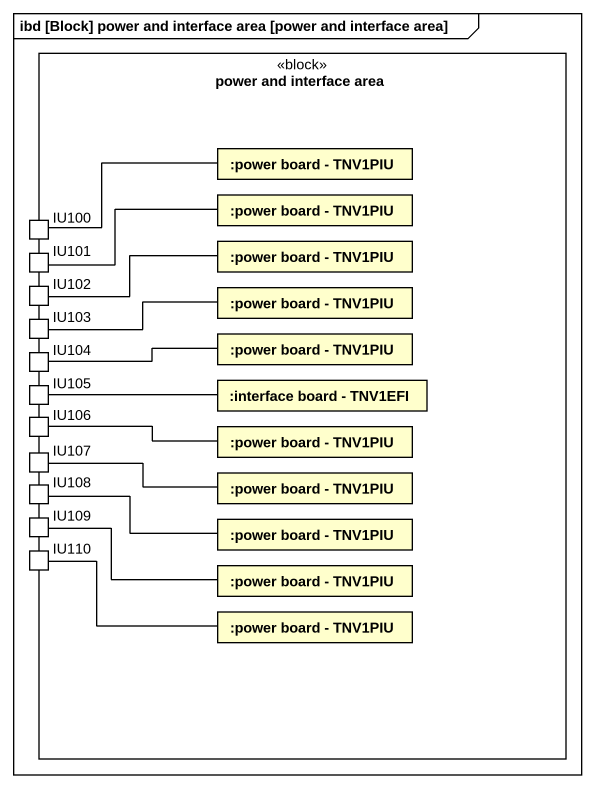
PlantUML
@startuml
mainframe ibd [Block] power and interface area [power and interface area]
rectangle "power and interface area" as power_and_interface_area <<block>> {
  rectangle ":power board - TNV1PIU" as power_board_TNV1PIU
  rectangle ":power board - TNV1PIU" as power_board_TNV1PIU_2
  port IU100
  port IU101
  rectangle ":power board - TNV1PIU" as power_board_TNV1PIU_3
  port IU102
  rectangle ":power board - TNV1PIU" as power_board_TNV1PIU_4
  port IU103
  port IU104
  rectangle ":power board - TNV1PIU" as power_board_TNV1PIU_5
  port IU105
  port IU106
  rectangle ":power board - TNV1PIU" as power_board_TNV1PIU_6
  rectangle ":interface board - TNV1EFI" as interface_board_TNV1EFI
  port IU107
  port IU108
  rectangle ":power board - TNV1PIU" as power_board_TNV1PIU_7
  port IU109
  port IU110
  rectangle ":power board - TNV1PIU" as power_board_TNV1PIU_8
  rectangle ":power board - TNV1PIU" as power_board_TNV1PIU_9
  rectangle ":power board - TNV1PIU" as power_board_TNV1PIU_10
}
IU100 -right- power_board_TNV1PIU
IU101 -right- power_board_TNV1PIU_2
IU102 -right- power_board_TNV1PIU_3
IU103 -right- power_board_TNV1PIU_4
IU104 -right- power_board_TNV1PIU_5
IU105 -right- interface_board_TNV1EFI
IU106 -right- power_board_TNV1PIU_6
IU107 -right- power_board_TNV1PIU_7
IU108 -right- power_board_TNV1PIU_8
IU109 -right- power_board_TNV1PIU_9
IU110 -right- power_board_TNV1PIU_10
@enduml
